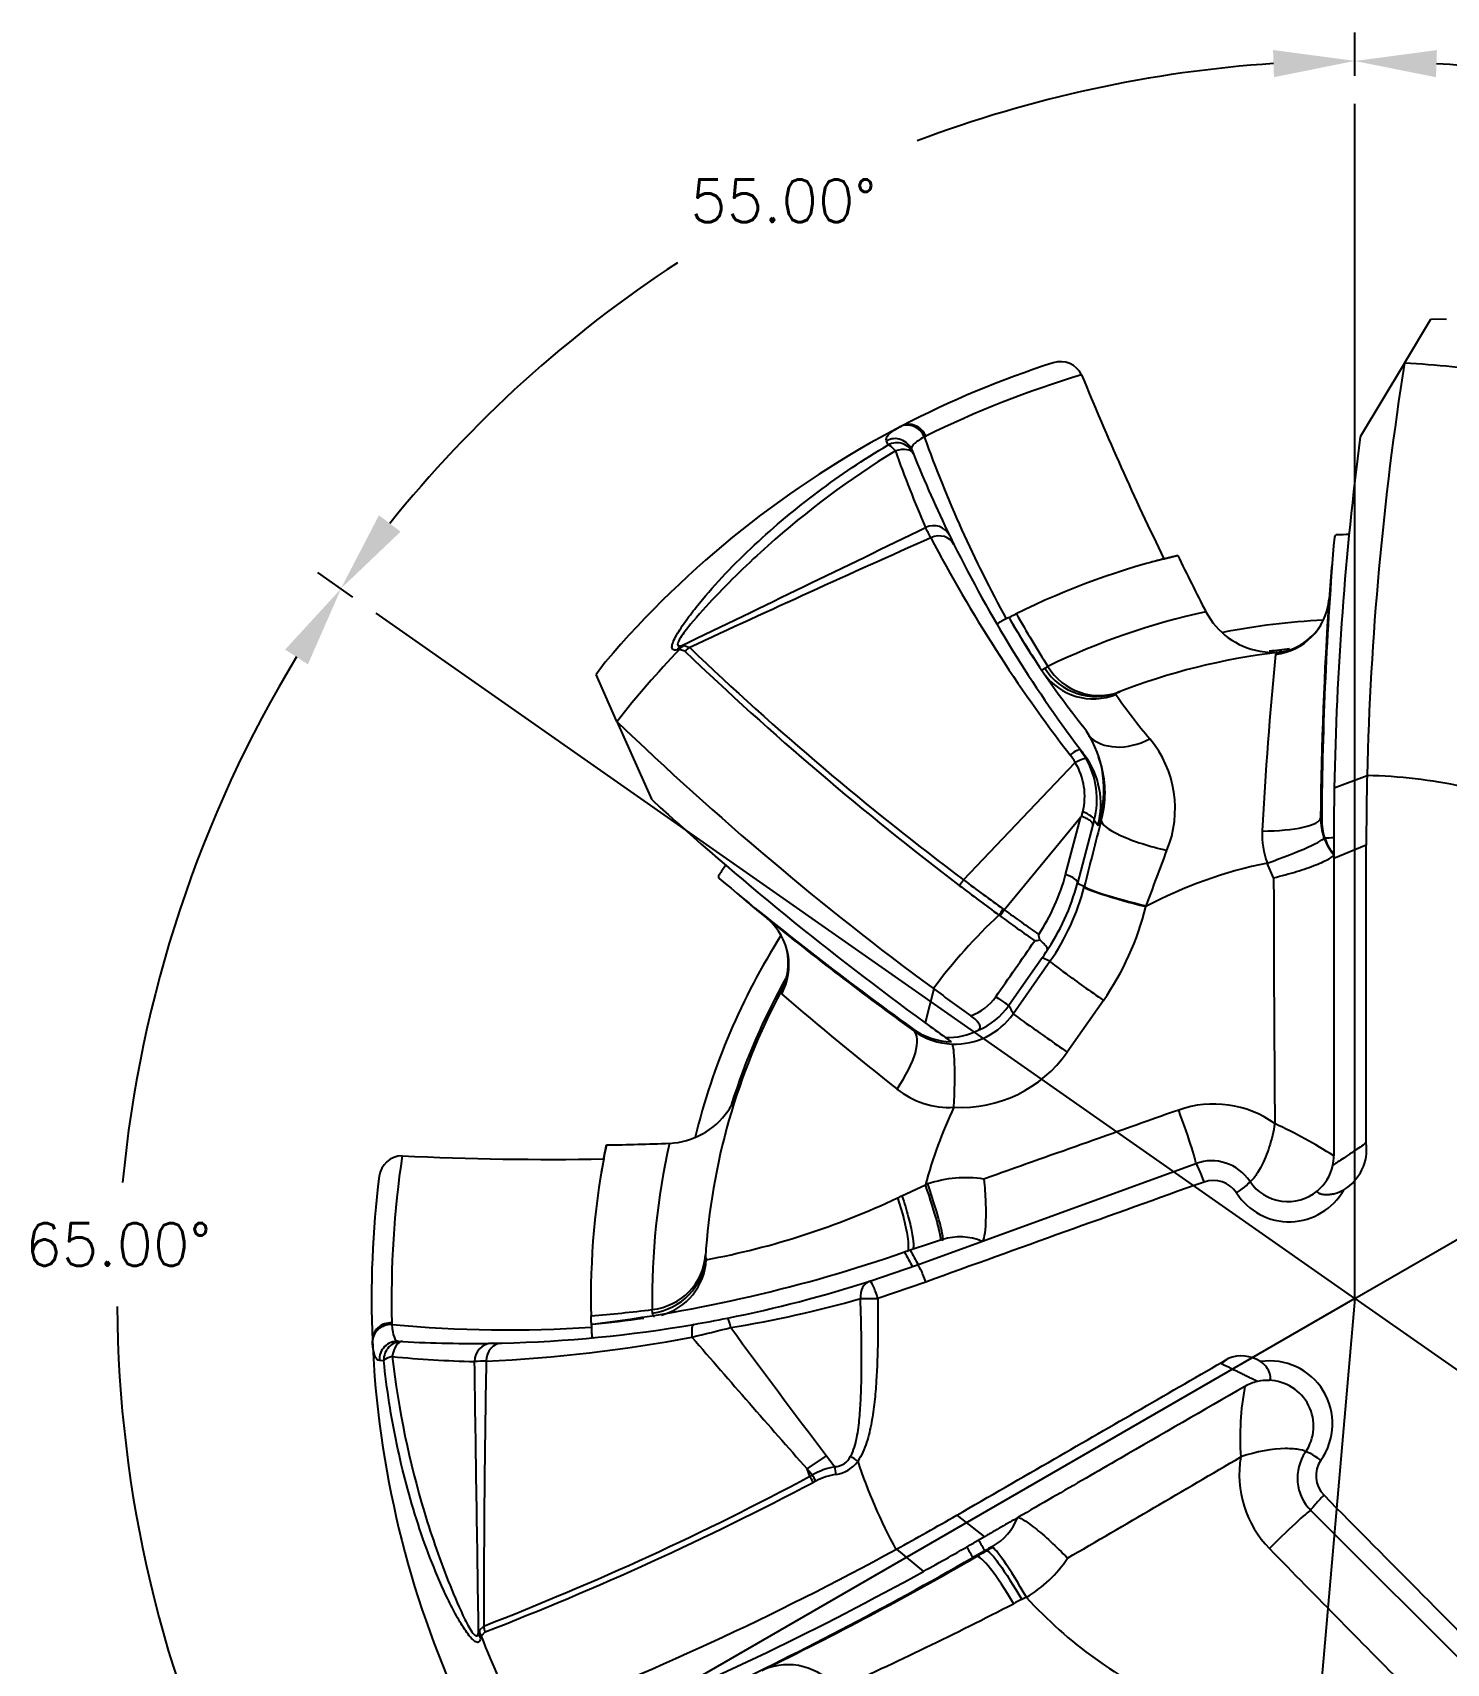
# Model space of a CAD drawing. Extents: x 72.5 to 140.5, y -17.7 to 26.
# Drawn here: x 132.066 to 135.188, y 11.675 to 15.277 of the extents above; entities that cross this region are included whole.
import ezdxf

# ---------------------------------------------------------------- set-up
doc = ezdxf.new("R2010")
doc.units = 0
doc.header["$MEASUREMENT"] = 0
doc.header["$PDMODE"] = 3
doc.layers.get('0').update_dxf_attribs({"linetype": 'CONTINUOUS'})
doc.layers.get('Defpoints').update_dxf_attribs({"color": 10, "linetype": 'CONTINUOUS'})
for name, color, linetype in [('Default', 7, 'CONTINUOUS'), ('Dims', 4, 'CONTINUOUS'), ('ODG-42643R1', 7, 'CONTINUOUS')]:
    doc.layers.add(name, color=color, linetype=linetype)
doc.styles.add('RomanS', font='romans')
doc.dimstyles.get("Standard").update_dxf_attribs({"dimtxt": 0.094, "dimasz": 0.18, "dimexe": 0.0625, "dimexo": 0.0625, "dimgap": 0.09, "dimtad": 0, "dimtih": 1, "dimtoh": 1, "dimdec": 4, "dimzin": 4, "dimdsep": 46, "dimtxsty": 'RomanS', "dimcen": 0.09, "dimazin": 1, "dimtfac": 1, "dimtdec": 4, "dimtofl": 0, "dimtmove": 0, "dimatfit": 1, "dimfxl": 1, "dimtolj": 1, "dimtzin": 0, "dimarcsym": 0})

# ---------------------------------------------------------------- blocks, each defined once
blk = doc.blocks.new('SE')
at = {"layer": 'ODG-42643R1', "color": 7, "linetype": 'Continuous'}
for p, q in [((8.3769, 8.0699), (8.4353, 8.1672)), ((8.4693, 8.1661), (8.4353, 8.1672)), ((8.3769, 8.0699), (8.2791, 7.907)), ((7.2624, 7.929), (7.2658, 7.9307)), ((7.2362, 7.8892), (7.2326, 7.8982)), ((7.3196, 7.9084), (7.3163, 7.9067)), ((7.2888, 7.8782), (7.2923, 7.8694)), ((7.516, 7.5145), (7.5197, 7.5163)), ((6.7754, 7.4372), (6.7703, 7.4364)), ((6.7877, 7.4335), (6.7754, 7.4372)), ((6.7807, 7.4458), (6.7858, 7.4463)), ((6.7858, 7.4463), (6.7984, 7.4415)), ((8.0921, 7.4265), (8.0965, 7.4309)), ((6.6119, 7.4093), (6.5914, 7.3821)), ((7.5824, 7.3961), (7.5892, 7.3998)), ((6.6377, 7.2784), (6.5914, 7.3821)), ((7.7433, 7.3422), (7.7396, 7.338)), ((6.6377, 7.2784), (6.715, 7.1049)), ((7.6602, 7.2171), (7.6738, 7.1963)), ((7.4028, 6.9285), (7.6498, 7.1875)), ((8.2941, 7.1579), (8.2217, 7.1306)), ((8.2941, 7.1579), (8.2941, 7.1588)), ((7.4927, 6.8624), (7.6623, 7.0675)), ((7.6285, 6.9404), (7.6623, 7.0675)), ((7.6641, 7.0686), (7.6645, 7.0702)), ((7.6645, 7.0702), (7.6666, 7.0784)), ((7.7, 7.0487), (7.705, 7.0678)), ((7.7072, 7.06), (7.705, 7.0678)), ((7.6888, 7.05), (7.6545, 6.921)), ((7.6914, 7.0601), (7.6888, 7.05)), ((8.2206, 6.9904), (8.2156, 6.9903)), ((8.2156, 6.9903), (8.2206, 6.9835)), ((8.2923, 7.0048), (8.2206, 6.9758)), ((8.2206, 7.0036), (8.2206, 6.9758)), ((8.0878, 6.9329), (8.0739, 6.9654)), ((8.2206, 6.9758), (8.2206, 6.3186)), ((7.6545, 6.921), (7.6698, 6.914)), ((7.6695, 6.9127), (7.6698, 6.914)), ((7.8063, 6.8708), (7.8058, 6.8693)), ((7.5768, 6.7563), (7.503, 6.6506)), ((7.5126, 6.6326), (7.5939, 6.7485)), ((7.5939, 6.7485), (7.5768, 6.7563)), ((7.0014, 6.6761), (7.0002, 6.6823)), ((7.3373, 6.6875), (7.3181, 6.6126)), ((7.3373, 6.6875), (7.3365, 6.6881)), ((7.7119, 6.6621), (7.632, 6.5475)), ((7.3767, 6.5704), (7.3629, 6.5803)), ((7.301, 6.0776), (7.9163, 6.3016)), ((7.267, 6.2303), (7.3191, 6.2548)), ((7.3191, 6.2548), (7.3239, 6.2565)), ((6.8328, 6.0943), (6.835, 6.0891)), ((7.1963, 6.0418), (7.301, 6.0776)), ((7.3199, 6.0398), (7.2138, 6.0037)), ((6.1406, 5.9495), (6.1407, 5.9458)), ((6.5806, 5.9612), (6.5805, 5.9652)), ((6.716, 5.9712), (6.7155, 5.979)), ((6.0978, 5.9065), (6.0976, 5.9102)), ((6.155, 5.9089), (6.1644, 5.9083)), ((6.1227, 5.8659), (6.113, 5.8664)), ((7.9729, 5.859), (7.9875, 5.8706)), ((7.0577, 5.6268), (7.1003, 5.6559)), ((7.0577, 5.6268), (7.0577, 5.6268)), ((7.0639, 5.6109), (7.0577, 5.6268)), ((7.1003, 5.6559), (7.1185, 5.6319)), ((7.0639, 5.6109), (7.0692, 5.6137)), ((7.0766, 5.6001), (7.0712, 5.5973)), ((7.388, 5.5246), (7.449, 5.477)), ((8.6089, 5.0965), (8.1701, 5.5353)), ((7.449, 5.477), (7.4249, 5.463)), ((7.2537, 5.4491), (7.2546, 5.4496)), ((7.2546, 5.4496), (7.3143, 5.4006)), ((7.4662, 5.453), (7.4663, 5.453)), ((7.5417, 5.3436), (7.5314, 5.3384)), ((7.5417, 5.3436), (7.5417, 5.3436)), ((6.3321, 5.2657), (6.3338, 5.2705)), ((6.3338, 5.2705), (6.3435, 5.2799)), ((6.3462, 5.2668), (6.3377, 5.2572)), ((6.3377, 5.2572), (6.3362, 5.2523))]:
    blk.add_line(p, q, dxfattribs=at)
for centre, radius, start, end in [((8.2675, 6.0036), 2.1719, 107.8649, 117.4651), ((7.6169, 8.0211), 0.0521, 25.8325, 107.4817), ((8.2675, 6.0036), 2.1277, 106.4837, 116.4573), ((13.8926, 10.5886), 6.7286, 202.2229, 206.01339), ((15.2047, 6.9903), 6.9127, 171.01519, 178.60293), ((8.2675, 6.0036), 2.0691, 81.1464, 86.9692), ((8.2675, 6.0036), 2.1719, 117.4651, 139.6668), ((9.9671, 8.8596), 2.8169, 199.7712, 208.7403), ((15.2206, 7.0036), 7, 172.58492, 178.96059), ((9.7413, 8.7599), 2.6411, 199.5509, 203.499), ((9.959, 8.9438), 2.875, 201.9433, 205.8889), ((20.1189, -21.1094), 31.5054, 113.94722, 115.01143), ((6.2023, 7.1218), 1.2609, 26.4792, 27.6467), ((10.1788, 9.1712), 3.2128, 207.5748, 217.7453), ((9.959, 8.9438), 2.875, 205.8889, 206.313), ((16.4716, 7.0035), 8.2778, 175.27248, 179.59242), ((8.2675, 6.0036), 1.6875, 90.4427, 91.3154), ((9.959, 8.9438), 2.875, 206.313, 216.9109), ((8.2675, 6.0036), 1.6875, 103.4132, 116.3726), ((14.2348, 10.7425), 7.073, 205.97066, 207.0989), ((8.2675, 6.0036), 1.6875, 104.4756, 105.5149), ((15.4149, 7.0048), 7.225, 175.05698, 175.6784), ((15.918, 7.0093), 7.7265, 175.99283, 179.5866), ((8.2675, 6.0036), 1.6875, 116.8997, 117.756), ((9.1694, 8.4696), 1.9241, 210.0725, 218.645), ((9.9826, 8.9766), 2.8821, 210.6938, 212.991), ((9.9842, 8.9072), 2.8299, 209.4391, 212.1867), ((8.2674, 6.0037), 1.5521, 102.2454, 115.9097), ((8.0878, 7.6003), 0.1696, 208.0829, 259.576), ((8.2675, 6.0036), 1.5, 92.6799, 101.2326), ((8.082, 7.5591), 0.1292, 276.8647, 332.0227), ((8.2675, 6.0036), 2.0691, 136.1464, 141.9692), ((11.6118, 12.4694), 6.9737, 226.23081, 232.78032), ((11.3214, 12.1574), 6.5343, 226.1963, 233.15246), ((8.2675, 6.0036), 1.4375, 96.8304, 111.3845), ((8.0866, 7.5955), 0.1646, 259.6769, 276.6287), ((16.1805, 6.6214), 8.1283, 174.31576, 177.07423), ((8.2675, 6.0036), 1.4421, 95.7508, 97.5416), ((8.1253, 7.2444), 0.1898, 95.806, 97.6748), ((8.7031, 7.9976), 1.1677, 214.3939, 220.4602), ((11.4383, 12.2522), 6.9127, 226.01519, 233.60293), ((7.481, 7.1287), 0.232, 344.7956, 36.902), ((9.959, 8.9438), 2.875, 216.9109, 217.2241), ((7.6278, 7.0854), 0.2425, 337.7502, 39.5905), ((7.512, 7.1067), 0.1597, 30.4053, 37.7474), ((7.5244, 7.1124), 0.1462, 346.5516, 30.918), ((7.5246, 7.0955), 0.1815, 345.0602, 36.9324), ((7.5137, 7.1063), 0.1837, 345.4183, 29.3423), ((7.4896, 7.121), 0.2259, 15.7775, 20.5389), ((7.6364, 7.1742), 0.0702, 16.5757, 17.166), ((7.4896, 7.121), 0.2259, 359.96, 15.3195), ((15.1581, 7.0038), 6.8657, 178.71397, 179.99137), ((8.2675, 6.0036), 1.1555, 78.1234, 88.6791), ((11.4365, 12.2729), 7, 227.58492, 233.96059), ((7.4896, 7.121), 0.2259, 344.3473, 359.96), ((15.2206, 7.0036), 7, 178.96059, 180), ((8.0954, 6.9785), 0.1295, 40.3954, 41.9751), ((8.3202, 7.0644), 0.1285, 179.7187, 199.4277), ((8.3198, 7.0608), 0.1258, 179.3022, 198.5623), ((28.811, 1.5842), 21.8027, 165.45436, 165.85034), ((10.1408, 8.8985), 3.0625, 216.8908, 217.1567), ((8.2306, 7.0265), 0.1681, 176.6506, 201.2825), ((-15.9375, 15.815), 25.3726, 339.35874, 339.6547), ((8.3175, 7.0634), 0.1257, 199.3888, 219.5172), ((8.3202, 7.0609), 0.1261, 198.5127, 213.9915), ((8.2675, 6.0036), 1.6875, 145.4427, 146.3154), ((8.2675, 6.0036), 0.9811, 101.3764, 118.0721), ((11.8658, 12.9321), 7.8124, 230.18578, 234.14641), ((11.1806, 11.9751), 6.304, 233.18278, 234.17225), ((7.1877, 7.0579), 0.4562, 326.7239, 345.0714), ((7.1757, 7.0476), 0.4953, 325.6727, 345.1834), ((84.7254, 7.0379), 76.6376, 180.078494, 180.484545), ((11.5469, 12.4327), 7.225, 230.06124, 230.67843), ((11.8003, 12.712), 7.2809, 232.7539, 233.61581), ((7.1827, 7.0373), 0.5025, 324.9156, 345.6368), ((8.2675, 6.0036), 1.1555, 132.8735, 143.6791), ((7.2434, 7.0236), 0.2942, 323.9556, 327.1467), ((7.1142, 6.344), 0.6254, 53.8288, 54.0649), ((7.2475, 7.0221), 0.2926, 323.7138, 326.9229), ((11.4978, 12.3536), 6.813, 233.89769, 234.69479), ((11.4384, 12.2829), 6.7045, 233.94814, 234.75154), ((7.1968, 7.0203), 0.6275, 325.1886, 346.0726), ((11.7035, 12.6827), 7.5177, 230.96256, 234.07985), ((8.2675, 6.0036), 1.5, 147.6915, 166.2639), ((6.8869, 6.7439), 0.1292, 331.8629, 13.3273), ((-76.8235, 65.5746), 102.8388, 325.055456, 325.139295), ((7.4451, 7.4427), 0.6592, 280.0685, 281.0437), ((7.3842, 6.7661), 0.1894, 8.9824, 12.6597), ((7.1654, 7.0361), 0.4976, 325.7777, 327.4409), ((8.2675, 6.0036), 1.4421, 150.4679, 162.6609), ((8.2675, 6.0036), 1.4375, 151.8304, 176.3845), ((7.1696, 6.5989), 0.1898, 150.806, 152.6749), ((11.9708, 12.4462), 7.615, 229.26318, 231.74656), ((11.4238, 12.2542), 6.9057, 233.71749, 234.55738), ((7.3806, 6.7357), 0.1143, 289.8051, 325.0478), ((7.384, 6.7224), 0.1569, 267.6695, 325.0575), ((7.3757, 6.7397), 0.1554, 292.674, 325.0112), ((7.3812, 6.7257), 0.1554, 233.9982, 268.3207), ((7.3487, 6.6313), 0.0666, 207.9907, 213.4474), ((7.3838, 6.7217), 0.1562, 234.5062, 267.721), ((11.4365, 12.2729), 7, 233.96059, 234.41289), ((7.3701, 6.7199), 0.1398, 267.0537, 297.9501), ((7.3967, 6.7132), 0.2877, 267.0392, 324.8475), ((6.7483, 6.5125), 0.1646, 324.6769, 341.6287), ((7.3725, 6.613), 0.1874, 231.5612, 272.861), ((6.7445, 6.5156), 0.1696, 273.0829, 324.576), ((8.2675, 6.0036), 0.9811, 154.5099, 165.1675), ((102.3214, -260.2669), 282.9158, 109.50085, 109.593266), ((7.9555, 6.2011), 0.232, 54.4262, 109.4773), ((7.6319, 5.3993), 1.0915, 57.3665, 65.1592), ((6.4945, 13.4146), 7.073, 270.97066, 272.0989), ((8.2674, 6.0036), 1.5521, 167.2454, 180.9097), ((8.1889, 6.3331), 0.1043, 301.1167, 7.6896), ((6.1641, 6.2666), 0.0521, 90.8325, 172.4817), ((8.2675, 6.0036), 2.1277, 171.4837, 181.4573), ((6.4893, 13.0394), 6.7286, 267.2229, 271.01339), ((8.2675, 6.0036), 1.6875, 169.4756, 170.5149), ((7.9509, 6.2065), 0.1012, 33.6322, 110), ((8.1194, 6.3186), 0.1012, 347.8707, 360), ((8.2675, 6.0036), 2.1719, 172.8649, 182.4651), ((7.4078, 6.0094), 0.2609, 81.1154, 108.7516), ((8.1194, 6.3186), 0.1012, 310.2504, 347.8707), ((58.3411, -134.8222), 149.8175, 109.661101, 109.910744), ((7.9546, 6.2028), 0.0615, 33.6698, 109.4398), ((8.1222, 6.3113), 0.1382, 212.5708, 330.7746), ((8.1194, 6.3186), 0.1012, 213.6322, 310.2504), ((6.5187, 7.7876), 1.7276, 280.5486, 295.3107), ((5.3094, 10.4152), 4.6201, 294.9366, 295.0693), ((14.5504, -16.0652), 23.3352, 107.95485, 108.14), ((7.3954, 6.015), 0.1246, 66.9824, 107.9736), ((6.1825, 9.2483), 3.3259, 276.9314, 289.1366), ((8.343, 2.8671), 3.4113, 108.0649, 108.2848), ((6.3177, 8.7792), 2.875, 281.309, 287.7956), ((6.4993, 8.3532), 2.4452, 279.1755, 286.0559), ((6.3974, 8.751), 2.8169, 264.7712, 273.7403), ((6.3177, 8.7792), 2.875, 271.313, 279.8098), ((6.3612, 8.7879), 2.8311, 274.4417, 277.188), ((8.2675, 6.0036), 1.6875, 181.7862, 182.1578), ((8.2675, 6.0036), 1.6875, 181.9001, 182.756), ((6.2977, 8.8153), 2.8829, 275.6959, 277.9654), ((6.3177, 8.7792), 2.875, 279.8098, 281.309), ((8.2675, 6.0036), 2.1719, 182.4651, 204.6668), ((6.2048, 9.0706), 3.2088, 272.5715, 280.7462), ((8.2327, 6.0022), 1.6527, 182.1515, 182.7623), ((3.2679, 20.4704), 14.9756, 283.65458, 283.99359), ((36.1077, 31.2667), 38.7467, 220.85999, 221.43208), ((21.0361, 16.2611), 17.5122, 216.11511, 217.27137), ((6.3923, 8.5043), 2.6411, 264.5509, 268.499), ((6.3177, 8.7792), 2.875, 266.9433, 270.8889), ((6.3177, 8.7792), 2.875, 270.8889, 271.313), ((8.0172, 5.8004), 0.0762, 56.6955, 112.9572), ((6.3813, 4.6046), 1.2609, 91.4792, 92.6467), ((37.8497, 5.2862), 31.5062, 178.94724, 180.01142), ((8.0792, 5.7269), 0.1387, 324.6309, 98.3357), ((8.6341, 5.6957), 0.6203, 169.4652, 183.8919), ((8.0749, 5.7215), 0.1012, 102.8471, 120), ((8.0748, 5.7216), 0.101, 88.3727, 102.8591), ((8.0749, 5.7215), 0.1012, 325.4825, 88.3847), ((8.2416, 5.6068), 0.1012, 145.4825, 225), ((14.7285, 12.4317), 10.2542, 221.57662, 221.6739), ((7.1515, 5.4666), 0.1685, 101.2804, 119.1971), ((7.117, 5.6724), 0.0405, 272.0888, 334.266), ((7.1109, 5.6849), 0.0712, 278.4787, 325.1638), ((8.2675, 6.0036), 1.1555, 198.1234, 208.6791), ((-25.9853, 63.3871), 67.0015, 300.115621, 300.494776), ((8.2446, 5.6139), 0.2327, 170.1768, 224.4384), ((8.2431, 5.6118), 0.0616, 145.6523, 224.4488), ((3.9809, 11.3721), 6.5343, 291.1963, 298.15245), ((3.8209, 11.7672), 6.9737, 291.23081, 297.78031), ((7.1418, 5.4736), 0.1424, 98.2708, 117.2758), ((113.6462, 109.8164), 148.279, 224.672276, 224.911386), ((3.956, 11.471), 6.8657, 298.71397, 299.99137), ((7.4051, 5.5651), 0.1257, 299.3549, 338.5524), ((3.9429, 11.5214), 6.9163, 291.01717, 298.60095), ((3.9249, 11.5252), 7, 298.96059, 300), ((13.6371, -5.5046), 12.5777, 119.46606, 119.60491), ((17.4576, -12.0627), 20.165, 119.74271, 119.81507), ((12.7007, -3.8569), 10.6825, 119.33795, 119.44074), ((7.4549, 5.4765), 0.0307, 260.8864, 267.7278), ((14.7339, -7.2878), 14.6678, 119.70172, 119.75824), ((7.5635, 5.4396), 0.0981, 170.6246, 172.1239), ((152.6833, 147.4917), 202.6972, 224.487486, 224.614024), ((3.223, 12.7606), 8.4478, 295.30218, 299.8172), ((3.4903, 12.2827), 7.9025, 296.02395, 299.91656), ((7.3976, 5.5519), 0.1235, 282.0835, 285.9404), ((7.4101, 5.5729), 0.2644, 299.8637, 327.2529), ((3.9249, 11.5252), 7, 292.58492, 298.96059), ((9.8804, 0.6809), 5.2163, 116.7645, 116.9871), ((8.2675, 6.0036), 0.9811, 222.2852, 246.1318), ((3.6131, 12.8943), 8.5113, 294.3539, 297.27356), ((8.2675, 6.0036), 2.0691, 201.1464, 206.9692)]:
    blk.add_arc(centre, radius, start, end, dxfattribs=at)
for centre, major_axis, ratio, start_param, end_param in [((7.2809, 7.8935), (0.019, -0.0352), 0.941457, 1.442068, 3.127047), ((7.2842, 7.8952), (0.0184, -0.0355), 0.941657, 1.454953, 3.141593), ((7.2516, 7.8633), (0.0372, 0.0148), 0.993843, 0, 1.690311), ((7.2552, 7.8545), (0.0371, 0.0149), 0.9893, 0, 1.687058), ((7.2552, 7.8545), (-0.0205, 0.0343), 0.255198, 5.234466, 6.132746), ((7.2552, 7.8545), (-0.0371, -0.0149), 0.532332, 3.141593, 4.570972), ((7.3365, 7.671), (-0.036, -0.0175), 0.994923, 3.141593, 4.708914), ((7.346, 7.6516), (0.0359, 0.0177), 0.892237, 0, 1.549551), ((8.0758, 7.5594), (-0.1345, 0.0117), 0.991875, 1.778762, 3.117512), ((8.0758, 7.5594), (-0.1345, 0.0117), 0.991875, 3.117512, 3.1532), ((6.7979, 7.41), (-0.0087, 0.039), 0.869412, 0.260597, 0.65413), ((6.8029, 7.4108), (-0.0027, 0.0399), 0.90262, 0.415034, 0.788201), ((6.8147, 7.4074), (0.0277, 0.0289), 0.938734, 1.229451, 1.566247), ((8.0804, 7.565), (0.0161, -0.134), 0.994183, 0, 0.028802), ((7.6941, 7.4679), (-0.0492, 0.1257), 0.982908, 1.765516, 3.141593), ((7.6995, 7.47), (-0.0488, 0.1259), 0.966926, 1.76169, 3.141593), ((7.6901, 7.4629), (-0.1183, -0.0651), 0.994964, 0.120704, 1.445374), ((7.7795, 7.336), (0.1076, 0.0815), 0.743493, 3.248588, 4.488678), ((7.6282, 7.1931), (0.032, 0.024), 0.082073, 0, 1.188967), ((7.6389, 7.1767), (0.0349, 0.0196), 0.110189, 0.007489, 1.192306), ((7.6527, 7.0697), (0.0387, -0.0102), 0.311337, 0.045917, 1.286373), ((8.0567, 7.0668), (0.135, -0.0012), 0.225934, 4.759287, 6.265825), ((7.838, 7.0274), (-0.1307, 0.0339), 0.219269, 0.044722, 1.736375), ((8.0716, 6.977), (-0.1273, -0.0448), 0.086311, 1.558647, 3.13217), ((7.3935, 6.9162), (0.024, 0.032), 0.002597, 4.711958, 5.108019), ((7.6158, 6.9306), (0.0387, -0.0103), 0.327423, 0.04618, 1.323365), ((7.8002, 6.8797), (-0.1308, 0.0334), 0.064485, 0.043747, 1.629585), ((7.8007, 6.8814), (-0.1309, 0.033), 0.066258, 0.043729, 1.630723), ((6.8831, 6.739), (-0.0868, -0.1034), 0.991875, 3.121029, 3.153209), ((6.8831, 6.739), (-0.0868, -0.1034), 0.991875, 1.77877, 3.121029), ((7.7044, 6.6711), (-0.1105, 0.0775), 0.022331, 0.043644, 1.655164), ((6.8812, 6.746), (-0.119, 0.0637), 0.994183, 3.141593, 3.169589), ((7.4702, 6.6736), (0.0328, -0.0229), 0.011634, 4.842774, 6.239549), ((7.6231, 6.5552), (-0.1106, 0.0775), 0.008445, 0.043635, 1.657654), ((7.2132, 6.4858), (0.0794, 0.1092), 0.343258, 4.781676, 6.265613), ((7.3713, 6.4309), (0.0059, 0.1349), 0.080293, 4.678373, 6.243732), ((7.8701, 6.4284), (-0.0462, 0.1269), 0.034286, 3.141593, 4.632127), ((8.2675, 6.0026), (-1.1428, 1.2425), 0.999375, 0.624654, 0.850817), ((7.93, 6.264), (0.0137, -0.0376), 0.070274, 1.460305, 3.141593), ((7.3077, 6.2578), (-0.0442, 0.1276), 0.072398, 3.240131, 4.663717), ((7.3126, 6.2595), (-0.0442, 0.1276), 0.072257, 3.130641, 4.663508), ((8.0018, 6.2404), (-0.0333, -0.0222), 0.126348, 1.603828, 3.141593), ((6.6985, 6.1086), (0.1347, -0.009), 0.966926, 4.903283, 6.283185), ((6.6981, 6.1028), (0.1347, -0.0085), 0.982904, 4.907114, 6.283185), ((6.7009, 6.0971), (0.0089, -0.1347), 0.994966, 0.197458, 1.445684), ((7.3147, 6.04), (0.0137, -0.0376), 0.121008, 1.521484, 3.141593), ((7.2086, 6.0037), (0.0122, -0.0381), 0.813392, 3.141593, 4.46634), ((7.2086, 6.0037), (0.0122, -0.0381), 0.124377, 1.530885, 3.141593), ((7.2086, 6.0037), (-0.04, -0.0004), 0.001352, 0.599459, 1.701689), ((6.1376, 5.9119), (-0.04, -0.0017), 0.941657, 4.596546, 6.283185), ((6.1377, 5.9082), (-0.0399, -0.0023), 0.941457, 4.583661, 6.26864), ((6.8143, 5.9069), (0.0068, -0.0394), 0.241336, 3.141593, 4.382336), ((6.8893, 5.9208), (0.0078, -0.0392), 0.097148, 2.039922, 3.141593), ((6.1527, 5.8689), (-0.0023, -0.0399), 0.993843, 3.141593, 4.831903), ((6.1622, 5.8684), (-0.0021, -0.0399), 0.9893, 3.141593, 4.82865), ((6.1622, 5.8684), (-0.0021, -0.0399), 0.532332, 3.141593, 4.570972), ((6.1622, 5.8684), (-0.0398, -0.0041), 0.255198, 5.234466, 6.132746), ((6.3629, 5.8646), (0.0006, -0.04), 0.994923, 3.141593, 4.708914), ((6.3845, 5.865), (0.0009, -0.04), 0.892237, 3.141593, 4.691144), ((8.1912, 5.6415), (0.033, -0.0227), 0.120634, 1.62103, 3.141593), ((7.1189, 5.6136), (-0.0059, 0.0396), 0.064425, 4.724121, 5.182841), ((7.1643, 5.6426), (0.0328, -0.0229), 0.104514, 1.492094, 1.978301), ((7.0711, 5.5972), (0.0189, -0.0353), 0.002596, 1.570365, 1.966426), ((7.0762, 5.6), (0.0189, -0.0352), 0.009645, 1.569177, 1.966396), ((8.1983, 5.5635), (0.0283, 0.0283), 0.077289, 1.465101, 3.141593), ((8.0746, 5.4398), (0.0955, 0.0955), 0.038484, 0, 1.492459), ((7.533, 5.3356), (-0.0669, 0.1173), 0.085077, 4.731382, 6.268092), ((7.533, 5.3357), (-0.0669, 0.1173), 0.085076, 4.731385, 6.268096), ((7.4984, 5.3159), (-0.0671, 0.1171), 0.145295, 4.743272, 6.266635), ((6.3718, 5.2661), (-0.0391, 0.0086), 0.869412, 0.260597, 0.65413), ((6.3732, 5.2709), (-0.0373, 0.0144), 0.90262, 0.415035, 0.788201), ((6.3813, 5.2802), (-0.0145, 0.0373), 0.938734, 1.229453, 1.566249), ((7.016, 5.0597), (0.0571, -0.1223), 0.991875, 1.77877, 3.121029)]:
    blk.add_ellipse(centre, major_axis=major_axis, ratio=ratio, start_param=start_param, end_param=end_param, dxfattribs=at)
for points, knots in [([(7.2326, 7.8982), (7.231, 7.9022), (7.2327, 7.9068), (7.2424, 7.9168), (7.2501, 7.9222), (7.2608, 7.9281)], [0, 0, 0, 0, 0.5, 0.5, 0.976386, 0.976386, 0.976386, 0.976386]), ([(7.3163, 7.9067), (7.3056, 7.901), (7.298, 7.8957), (7.2889, 7.8862), (7.2873, 7.8819), (7.2888, 7.8782)], [0, 0, 0, 0, 0.5, 0.5, 1, 1, 1, 1]), ([(6.7703, 7.4364), (6.7663, 7.4355), (6.7632, 7.4356), (6.7593, 7.4385), (6.7587, 7.4413), (6.7603, 7.4523), (6.7654, 7.4625), (6.7778, 7.4836), (6.7854, 7.4947), (6.8016, 7.5169), (6.8103, 7.528), (6.8555, 7.5835), (6.8975, 7.6272), (6.9858, 7.7097), (7.0326, 7.7487), (7.1307, 7.8223), (7.1822, 7.8569), (7.2362, 7.8892)], [0, 0, 0, 0, 0.03125, 0.03125, 0.0625, 0.0625, 0.125, 0.125, 0.1875, 0.1875, 0.25, 0.25, 0.5, 0.5, 0.75, 0.75, 1, 1, 1, 1]), ([(7.2525, 7.8761), (7.1504, 7.8137), (7.0568, 7.7434), (6.9276, 7.6279), (6.8861, 7.5876), (6.8288, 7.5263), (6.8102, 7.5056), (6.7861, 7.4754), (6.7785, 7.4652), (6.7719, 7.4525), (6.7707, 7.4487), (6.7728, 7.4446), (6.7763, 7.4446), (6.7807, 7.4458)], [0, 0, 0, 0, 0.5, 0.5, 0.75, 0.75, 0.875, 0.875, 0.9375, 0.9375, 0.96875, 0.96875, 1, 1, 1, 1]), ([(6.7807, 7.4458), (6.8705, 7.4893), (6.9603, 7.5328), (7.1398, 7.6198), (7.2296, 7.6633), (7.3193, 7.7069)], [0, 0, 0, 0, 0.5, 0.5, 1, 1, 1, 1]), ([(7.5043, 7.5054), (7.5036, 7.5073), (7.5047, 7.5089), (7.5096, 7.5114), (7.5124, 7.5128), (7.516, 7.5145)], [0, 0, 0, 0, 0.5, 0.5, 0.8755686, 0.8755686, 0.8755686, 0.8755686]), ([(7.6623, 7.0675), (7.6625, 7.0677), (7.6626, 7.0679), (7.6628, 7.0681), (7.663, 7.0682), (7.6632, 7.0684), (7.6634, 7.0685), (7.6635, 7.0686), (7.6636, 7.0686), (7.6637, 7.0686), (7.6638, 7.0686), (7.6638, 7.0687), (7.6639, 7.0686), (7.664, 7.0686), (7.664, 7.0686), (7.6641, 7.0686)], [0, 0, 0, 0, 0.329823, 0.329823, 0.329823, 0.677614, 0.677614, 0.677614, 0.816128, 0.816128, 0.816128, 0.932111, 0.932111, 0.932111, 1, 1, 1, 1]), ([(7.6888, 7.05), (7.6889, 7.0513), (7.6884, 7.0528), (7.6863, 7.056), (7.6846, 7.0576), (7.6802, 7.0609), (7.6775, 7.0625), (7.6713, 7.0657), (7.6678, 7.0672), (7.6641, 7.0686)], [0, 0, 0, 0, 0.25, 0.25, 0.5, 0.5, 0.75, 0.75, 1, 1, 1, 1]), ([(8.2922, 6.3471), (8.2923, 6.4432), (8.2923, 6.5393), (8.2923, 6.6354), (8.2923, 6.6969), (8.2923, 6.7585), (8.2923, 6.8201), (8.2923, 6.8817), (8.2923, 6.9432), (8.2923, 7.0048)], [0, 0, 0, 0, 0.438316, 0.438316, 0.438316, 0.719158, 0.719158, 0.719158, 1, 1, 1, 1]), ([(8.0878, 6.9329), (8.105, 6.9371), (8.1226, 6.9419), (8.1542, 6.9516), (8.1689, 6.9567), (8.1934, 6.9664), (8.2034, 6.971), (8.217, 6.9786), (8.2206, 6.9815), (8.2206, 6.9831)], [0, 0, 0, 0, 0.25, 0.25, 0.5, 0.5, 0.75, 0.75, 1, 1, 1, 1]), ([(7.4906, 6.864), (7.4913, 6.8635), (7.492, 6.8629), (7.4927, 6.8624), (7.4927, 6.8624), (7.4927, 6.8624), (7.4927, 6.8624)], [0, 0, 0, 0, 0.999557, 0.999557, 0.999557, 1, 1, 1, 1]), ([(7.5714, 6.7957), (7.5743, 6.7932), (7.5769, 6.7908), (7.5815, 6.7862), (7.5835, 6.784), (7.5856, 6.7809), (7.5862, 6.7799), (7.5871, 6.7779), (7.5874, 6.777), (7.5876, 6.775), (7.5875, 6.7739), (7.5868, 6.7721), (7.5865, 6.7714), (7.5857, 6.7699), (7.5853, 6.7691), (7.5847, 6.7683)], [0, 0, 0, 0, 0.25, 0.25, 0.5, 0.5, 0.625, 0.625, 0.75, 0.75, 0.875, 0.875, 0.9375, 0.9375, 1, 1, 1, 1]), ([(7.503, 6.6506), (7.5033, 6.65), (7.5037, 6.6493), (7.5041, 6.6486), (7.5053, 6.6464), (7.5065, 6.6441), (7.5076, 6.6419), (7.5082, 6.6407), (7.5088, 6.6396), (7.5094, 6.6385), (7.51, 6.6373), (7.5106, 6.6362), (7.5112, 6.635), (7.5116, 6.6342), (7.5121, 6.6334), (7.5126, 6.6326)], [0, 0, 0, 0, 0.113912, 0.113912, 0.113912, 0.485591, 0.485591, 0.485591, 0.671431, 0.671431, 0.671431, 0.85948, 0.85948, 0.85948, 1, 1, 1, 1]), ([(7.4356, 6.5964), (7.4367, 6.597), (7.4376, 6.5977), (7.4389, 6.5994), (7.4394, 6.6004), (7.4398, 6.6026), (7.4398, 6.6039), (7.4391, 6.6066), (7.4386, 6.6081), (7.4369, 6.6111), (7.4359, 6.6127), (7.4334, 6.6159), (7.4319, 6.6175), (7.427, 6.6223), (7.4233, 6.6253), (7.4193, 6.6282)], [0, 0, 0, 0, 0.125, 0.125, 0.25, 0.25, 0.375, 0.375, 0.5, 0.5, 0.625, 0.625, 0.75, 0.75, 1, 1, 1, 1]), ([(8.0905, 6.3898), (8.0875, 6.3719), (8.0834, 6.3545), (8.0733, 6.3225), (8.0673, 6.3081), (8.0553, 6.2848), (8.0492, 6.2757), (8.0398, 6.2641), (8.0364, 6.2616), (8.0353, 6.2624)], [0, 0, 0, 0, 0.25, 0.25, 0.5, 0.5, 0.75, 0.75, 1, 1, 1, 1]), ([(8.2922, 6.3471), (8.2832, 6.341), (8.2741, 6.3349), (8.2651, 6.3288), (8.2587, 6.3245), (8.2523, 6.3202), (8.246, 6.3159), (8.2414, 6.3129), (8.2369, 6.3098), (8.2323, 6.3067), (8.229, 6.3045), (8.2256, 6.3022), (8.2223, 6.3), (8.221, 6.2991), (8.2196, 6.2982), (8.2183, 6.2973)], [0, 0, 0, 0, 0.367963, 0.367963, 0.367963, 0.625901, 0.625901, 0.625901, 0.810755, 0.810755, 0.810755, 0.946743, 0.946743, 0.946743, 1, 1, 1, 1]), ([(7.4481, 6.2672), (7.4498, 6.2499), (7.451, 6.2323), (7.4522, 6.2003), (7.4522, 6.1853), (7.4506, 6.1472), (7.4474, 6.1309), (7.4445, 6.1298)], [0, 0, 0, 0, 0.25, 0.25, 0.5, 0.5, 1, 1, 1, 1]), ([(8.1848, 6.2414), (8.184, 6.2407), (8.1838, 6.2399), (8.1847, 6.2382), (8.1858, 6.2373), (8.1893, 6.2355), (8.1916, 6.2348), (8.1969, 6.2336), (8.1999, 6.2332), (8.2063, 6.233), (8.2096, 6.2332), (8.2164, 6.234), (8.2198, 6.2347), (8.2299, 6.2374), (8.2366, 6.2402), (8.2428, 6.2438)], [0, 0, 0, 0, 0.125, 0.125, 0.25, 0.25, 0.375, 0.375, 0.5, 0.5, 0.625, 0.625, 0.75, 0.75, 1, 1, 1, 1]), ([(7.2573, 6.2258), (7.2678, 6.1942), (7.2757, 6.163), (7.2817, 6.1235), (7.2816, 6.1115), (7.2788, 6.1064)], [0, 0, 0, 0, 0.5, 0.5, 0.8864541, 0.8864541, 0.8864541, 0.8864541]), ([(7.267, 6.2303), (7.2723, 6.2144), (7.2771, 6.1986), (7.2849, 6.1695), (7.2879, 6.1561), (7.2917, 6.1337), (7.2925, 6.1246), (7.2921, 6.1157), (7.2918, 6.1135), (7.2912, 6.1119)], [0, 0, 0, 0, 0.25, 0.25, 0.5, 0.5, 0.75, 0.75, 0.8560264, 0.8560264, 0.8560264, 0.8560264]), ([(7.1535, 5.6548), (7.1571, 5.6613), (7.1597, 5.6681), (7.1641, 5.6819), (7.1658, 5.689), (7.1687, 5.7034), (7.1699, 5.7106), (7.1718, 5.7251), (7.1726, 5.7324), (7.1747, 5.7542), (7.1756, 5.7688), (7.1769, 5.798), (7.1773, 5.8126), (7.178, 5.8565), (7.1779, 5.8859), (7.1771, 5.9446), (7.1764, 5.974), (7.1755, 6.0034)], [0, 0, 0, 0, 0.0625, 0.0625, 0.125, 0.125, 0.1875, 0.1875, 0.25, 0.25, 0.375, 0.375, 0.5, 0.5, 0.75, 0.75, 1, 1, 1, 1]), ([(7.2138, 6.0037), (7.2141, 5.9732), (7.2141, 5.9426), (7.2132, 5.8816), (7.2122, 5.851), (7.2092, 5.8055), (7.208, 5.7903), (7.2046, 5.7601), (7.2026, 5.745), (7.1985, 5.7225), (7.1969, 5.7151), (7.1933, 5.7002), (7.1913, 5.6927), (7.1865, 5.6782), (7.1838, 5.6711), (7.1774, 5.6573), (7.1737, 5.6506), (7.1693, 5.6442)], [0, 0, 0, 0, 0.25, 0.25, 0.5, 0.5, 0.625, 0.625, 0.75, 0.75, 0.8125, 0.8125, 0.875, 0.875, 0.9375, 0.9375, 1, 1, 1, 1]), ([(6.1407, 5.9458), (6.1414, 5.9337), (6.1429, 5.9247), (6.1477, 5.9123), (6.1509, 5.9091), (6.155, 5.9089)], [0, 0, 0, 0, 0.5, 0.5, 1, 1, 1, 1]), ([(6.5838, 5.9466), (6.5819, 5.9468), (6.5809, 5.9485), (6.5807, 5.954), (6.5806, 5.9572), (6.5805, 5.9611)], [0, 0, 0, 0, 0.5, 0.5, 0.8775592, 0.8775592, 0.8775592, 0.8775592]), ([(6.113, 5.8664), (6.1087, 5.8666), (6.1053, 5.8702), (6.1003, 5.8832), (6.0987, 5.8924), (6.0979, 5.9046)], [0, 0, 0, 0, 0.5, 0.5, 0.976386, 0.976386, 0.976386, 0.976386]), ([(6.1415, 5.8751), (6.1549, 5.7562), (6.1791, 5.6417), (6.2291, 5.4757), (6.2481, 5.4211), (6.2795, 5.3433), (6.2904, 5.3177), (6.3076, 5.2831), (6.3136, 5.2719), (6.3223, 5.2606), (6.3252, 5.2578), (6.3299, 5.258), (6.3313, 5.2611), (6.3321, 5.2657)], [0, 0, 0, 0, 0.5, 0.5, 0.75, 0.75, 0.875, 0.875, 0.9375, 0.9375, 0.96875, 0.96875, 1, 1, 1, 1]), ([(6.3362, 5.2523), (6.3353, 5.2483), (6.3339, 5.2455), (6.3296, 5.2432), (6.3269, 5.2439), (6.3176, 5.2499), (6.3105, 5.2589), (6.2967, 5.279), (6.2897, 5.2906), (6.2765, 5.3147), (6.2701, 5.3272), (6.239, 5.3917), (6.217, 5.4482), (6.1796, 5.5631), (6.164, 5.6219), (6.1388, 5.742), (6.1292, 5.8032), (6.1227, 5.8659)], [0, 0, 0, 0, 0.03125, 0.03125, 0.0625, 0.0625, 0.125, 0.125, 0.1875, 0.1875, 0.25, 0.25, 0.5, 0.5, 0.75, 0.75, 1, 1, 1, 1]), ([(6.3321, 5.2657), (6.3306, 5.3654), (6.3291, 5.4652), (6.3261, 5.6646), (6.3246, 5.7644), (6.3231, 5.8641)], [0, 0, 0, 0, 0.5, 0.5, 1, 1, 1, 1]), ([(7.388, 5.5246), (7.46, 5.5662), (7.5319, 5.6077), (7.6039, 5.6492), (7.6678, 5.6861), (7.7317, 5.723), (7.7957, 5.7599), (7.8596, 5.7968), (7.9235, 5.8337), (7.9875, 5.8706)], [0, 0, 0, 0, 0.360166, 0.360166, 0.360166, 0.680083, 0.680083, 0.680083, 1, 1, 1, 1]), ([(8.0524, 5.8201), (8.0524, 5.8201), (8.0523, 5.8201), (8.0523, 5.8201), (8.0523, 5.8201), (8.0523, 5.8201), (8.0523, 5.8201), (8.0523, 5.8201), (8.0523, 5.8202), (8.0523, 5.8202), (8.0523, 5.8202), (8.0523, 5.8202), (8.0523, 5.8202), (8.0523, 5.8202), (8.0523, 5.8202), (8.0523, 5.8202), (8.0523, 5.8202), (8.0523, 5.8202), (8.0523, 5.8202), (8.0523, 5.8202), (8.0523, 5.8202), (8.0523, 5.8202), (8.0522, 5.8202), (8.0522, 5.8202), (8.0522, 5.8202), (8.0522, 5.8202), (8.0522, 5.8202), (8.0522, 5.8202), (8.0522, 5.8202), (8.0522, 5.8202), (8.0521, 5.8202), (8.0521, 5.8203), (8.0521, 5.8203), (8.0521, 5.8203), (8.052, 5.8203), (8.052, 5.8203), (8.052, 5.8203), (8.052, 5.8203), (8.0519, 5.8203), (8.0519, 5.8204), (8.0518, 5.8204), (8.0518, 5.8204), (8.0518, 5.8204), (8.0517, 5.8205), (8.0516, 5.8205), (8.0516, 5.8205), (8.0515, 5.8205), (8.0514, 5.8206), (8.0514, 5.8206), (8.0513, 5.8207), (8.0512, 5.8207), (8.0511, 5.8208), (8.051, 5.8208), (8.0509, 5.8209), (8.0507, 5.8209), (8.0506, 5.821), (8.0504, 5.8211), (8.0503, 5.8212), (8.0501, 5.8212), (8.0499, 5.8213), (8.0497, 5.8214), (8.0494, 5.8216), (8.0492, 5.8217), (8.0489, 5.8218), (8.0486, 5.822), (8.0483, 5.8221), (8.048, 5.8223), (8.0476, 5.8225), (8.0471, 5.8227), (8.0467, 5.8229), (8.0462, 5.8232), (8.0457, 5.8234), (8.0451, 5.8237), (8.0444, 5.824), (8.0437, 5.8244), (8.0431, 5.8247), (8.0422, 5.8251), (8.0413, 5.8256), (8.0404, 5.826), (8.0392, 5.8266), (8.0381, 5.8271), (8.0369, 5.8277), (8.0354, 5.8284), (8.0339, 5.8292), (8.0324, 5.8299), (8.0304, 5.8309), (8.0284, 5.8319), (8.0264, 5.8329), (8.0237, 5.8341), (8.0211, 5.8354), (8.0185, 5.8367), (8.0149, 5.8385), (8.0114, 5.8402), (8.0078, 5.8419), (8.003, 5.8443), (7.9982, 5.8467), (7.9933, 5.849), (7.9865, 5.8523), (7.9797, 5.8557), (7.9729, 5.859)], [0, 0, 0, 0, 0.00035, 0.00035, 0.00035, 0.000398, 0.000398, 0.000398, 0.000509, 0.000509, 0.000509, 0.000651, 0.000651, 0.000651, 0.000833, 0.000833, 0.000833, 0.001065, 0.001065, 0.001065, 0.001363, 0.001363, 0.001363, 0.001743, 0.001743, 0.001743, 0.00223, 0.00223, 0.00223, 0.002853, 0.002853, 0.002853, 0.003649, 0.003649, 0.003649, 0.004669, 0.004669, 0.004669, 0.005974, 0.005974, 0.005974, 0.007644, 0.007644, 0.007644, 0.009782, 0.009782, 0.009782, 0.012519, 0.012519, 0.012519, 0.016024, 0.016024, 0.016024, 0.020516, 0.020516, 0.020516, 0.026273, 0.026273, 0.026273, 0.033656, 0.033656, 0.033656, 0.043133, 0.043133, 0.043133, 0.055307, 0.055307, 0.055307, 0.070968, 0.070968, 0.070968, 0.091146, 0.091146, 0.091146, 0.117198, 0.117198, 0.117198, 0.150929, 0.150929, 0.150929, 0.194759, 0.194759, 0.194759, 0.251987, 0.251987, 0.251987, 0.327193, 0.327193, 0.327193, 0.4269, 0.4269, 0.4269, 0.560721, 0.560721, 0.560721, 0.743529, 0.743529, 0.743529, 1, 1, 1, 1]), ([(8.0777, 5.8226), (8.0784, 5.8226), (8.079, 5.8229), (8.0801, 5.8242), (8.0805, 5.8253), (8.081, 5.8279), (8.081, 5.8295), (8.0807, 5.8333), (8.0803, 5.8354), (8.0782, 5.8422), (8.0756, 5.8473), (8.0703, 5.8542), (8.0683, 5.8564), (8.0639, 5.8605), (8.0616, 5.8624), (8.059, 5.8641)], [0, 0, 0, 0, 0.125, 0.125, 0.25, 0.25, 0.375, 0.375, 0.5, 0.5, 0.75, 0.75, 0.875, 0.875, 1, 1, 1, 1]), ([(8.0243, 5.8091), (7.9323, 5.756), (7.8405, 5.703), (7.6987, 5.6212), (7.6488, 5.5923), (7.5738, 5.5491), (7.5489, 5.5346), (7.5114, 5.513), (7.4989, 5.5058), (7.4802, 5.495), (7.4739, 5.4914), (7.4646, 5.486), (7.4614, 5.4842), (7.4552, 5.4806), (7.4521, 5.4788), (7.449, 5.477)], [0, 0, 0, 0, 0.478937, 0.478937, 0.739469, 0.739469, 0.869734, 0.869734, 0.934867, 0.934867, 0.967434, 0.967434, 0.983717, 0.983717, 1, 1, 1, 1]), ([(8.1584, 5.6645), (8.1585, 5.6659), (8.1542, 5.6677), (8.1383, 5.6708), (8.127, 5.6719), (8.0859, 5.6714), (8.0502, 5.6653), (8.0153, 5.6536)], [0, 0, 0, 0, 0.25, 0.25, 0.5, 0.5, 1, 1, 1, 1]), ([(7.5224, 5.5194), (7.5238, 5.5202), (7.5282, 5.5185), (7.5415, 5.5106), (7.5506, 5.5043), (7.5712, 5.488), (7.583, 5.4779), (7.6073, 5.4554), (7.6202, 5.4427), (7.6325, 5.4299)], [0, 0, 0, 0, 0.25, 0.25, 0.5, 0.5, 0.75, 0.75, 1, 1, 1, 1]), ([(7.4537, 5.4458), (7.4554, 5.4465), (7.4588, 5.4443), (7.4684, 5.4343), (7.4746, 5.4266), (7.496, 5.397), (7.5143, 5.3682), (7.5314, 5.3384)], [0, 0, 0, 0, 0.25, 0.25, 0.5, 0.5, 1, 1, 1, 1])]:
    blk.add_open_spline(points, degree=3, knots=knots, dxfattribs=at)
for points in [[(7.2608, 7.9281), (7.2614, 7.9284), (7.2619, 7.9287), (7.2624, 7.929)], [(8.2287, 7.6907), (8.2247, 7.6906), (8.2224, 7.689), (8.222, 7.6857)], [(7.4816, 7.497), (7.4781, 7.495), (7.4772, 7.4925), (7.479, 7.4895)], [(7.5775, 7.3886), (7.5762, 7.391), (7.5778, 7.3935), (7.5824, 7.3961)], [(8.2206, 7.0209), (8.2139, 7.0208), (8.2072, 7.0208), (8.2006, 7.0208)], [(6.8633, 6.9396), (6.861, 6.9362), (6.8611, 6.9334), (6.8635, 6.9312)], [(7.2728, 6.1061), (7.2785, 6.0953), (7.2842, 6.0845), (7.29, 6.0736)], [(7.2852, 6.1102), (7.291, 6.0995), (7.2967, 6.0888), (7.3025, 6.0782)], [(6.7207, 5.9636), (6.7179, 5.9634), (6.7164, 5.966), (6.716, 5.9712)], [(6.5819, 5.9225), (6.5822, 5.9185), (6.5841, 5.9166), (6.5876, 5.9169)], [(6.0979, 5.9046), (6.0979, 5.9052), (6.0978, 5.9058), (6.0978, 5.9065)], [(7.41, 5.4545), (7.4145, 5.4467), (7.419, 5.4389), (7.4235, 5.4311)], [(7.4364, 5.4697), (7.4409, 5.4618), (7.4455, 5.454), (7.45, 5.4462)]]:
    blk.add_open_spline(points, degree=3, dxfattribs=at)
for points in [[(7.8456, 7.6376), (7.8557, 7.6402), (7.8659, 7.6427), (7.876, 7.6451)], [(6.6084, 6.3119), (6.6103, 6.3221), (6.6123, 6.3324), (6.6144, 6.3426)]]:
    blk.add_rational_spline(points, [0.998632021978, 0.998603411061, 0.998603411061, 0.998632021978], degree=3, dxfattribs=at)
blk = doc.blocks.new('*D168')
at = {"layer": 'Defpoints', "color": 0, "transparency": 16777216}
for p in [(134.9859, 15.1197), (134.1259, 15.0761), (132.8242, 13.9944), (134.9859, 12.4808), (134.9859, 12.4808)]:
    blk.add_point(p, dxfattribs=at)
at = {"layer": 'Dims', "color": 0, "lineweight": -2, "transparency": 16777216}
for p, q in [((134.9859, 15.1822), (134.9859, 15.2773)), ((132.773, 14.0303), (132.6951, 14.0848))]:
    blk.add_line(p, q, dxfattribs=at)
for start, end in [(93.7729, 110.7027), (123.1856, 141.2271)]:
    blk.add_arc((134.9859, 12.4808), 2.734, start, end, dxfattribs=at)
at = {"layer": 'Dims', "color": 0, "transparency": 16777216}
for points in [[(134.805, 15.2389), (134.807, 15.1789), (134.9859, 15.2148)], [(132.8783, 14.1749), (132.8304, 14.2109), (132.7463, 14.049)]]:
    blk.add_solid(points, dxfattribs=at)
at = {"layer": 'Dims', "color": 0, "transparency": 16777216, "insert": (133.7235, 14.9059), "char_height": 0.094, "attachment_point": 5, "style": 'RomanS'}
blk.add_mtext('\\A1;55.00°', dxfattribs=at)
blk = doc.blocks.new('*D169')
at = {"layer": 'Defpoints', "color": 0, "transparency": 16777216}
for p in [(132.8242, 13.9944), (132.326, 13.1112), (134.9859, 12.4808), (134.9859, 12.4808), (132.7005, 11.1614)]:
    blk.add_point(p, dxfattribs=at)
at = {"layer": 'Dims', "color": 0, "lineweight": -2, "transparency": 16777216}
for p, q in [((132.773, 14.0303), (132.6955, 14.0846)), ((132.6464, 11.1301), (132.5644, 11.0828))]:
    blk.add_line(p, q, dxfattribs=at)
for start, end in [(148.7735, 174.6213), (180.3723, 206.2265)]:
    blk.add_arc((134.9859, 12.4808), 2.7336, start, end, dxfattribs=at)
at = {"layer": 'Dims', "color": 0, "transparency": 16777216}
for points in [[(132.6232, 13.9143), (132.6735, 13.8816), (132.7467, 14.0487)], [(132.5602, 11.2869), (132.5073, 11.2587), (132.6185, 11.114)]]:
    blk.add_solid(points, dxfattribs=at)
at = {"layer": 'Dims', "color": 0, "transparency": 16777216, "insert": (132.2549, 12.6001), "char_height": 0.094, "attachment_point": 5, "style": 'RomanS'}
blk.add_mtext('\\A1;65.00°', dxfattribs=at)
blk = doc.blocks.new('*D170')
at = {"layer": 'Defpoints', "color": 0, "transparency": 16777216}
for p in [(134.9859, 12.4808), (134.9859, 12.4808), (132.7005, 11.1614), (133.1691, 10.4393), (134.7559, 9.852)]:
    blk.add_point(p, dxfattribs=at)
at = {"layer": 'Dims', "color": 0, "lineweight": -2, "transparency": 16777216}
for p, q in [((132.6464, 11.1301), (132.565, 11.0831)), ((134.7505, 9.7897), (134.7423, 9.6961))]:
    blk.add_line(p, q, dxfattribs=at)
for start, end in [(213.7744, 232.4914), (243.3191, 261.2256)]:
    blk.add_arc((134.9859, 12.4808), 2.7329, start, end, dxfattribs=at)
at = {"layer": 'Dims', "color": 0, "transparency": 16777216}
for points in [[(132.6888, 10.9457), (132.7397, 10.9774), (132.6191, 11.1144)], [(134.5726, 9.8097), (134.5654, 9.7501), (134.7477, 9.7583)]]:
    blk.add_solid(points, dxfattribs=at)
at = {"layer": 'Dims', "color": 0, "transparency": 16777216, "insert": (133.5175, 10.1759), "char_height": 0.094, "attachment_point": 5, "style": 'RomanS'}
blk.add_mtext('\\A1;55.00°', dxfattribs=at)
blk = doc.blocks.new('*D171')
at = {"layer": 'Defpoints', "color": 0, "transparency": 16777216}
for p in [(134.9859, 12.4808), (134.9859, 12.4808), (137.1475, 10.9672), (134.7559, 9.852), (135.6929, 9.8421)]:
    blk.add_point(p, dxfattribs=at)
at = {"layer": 'Dims', "color": 0, "lineweight": -2, "transparency": 16777216}
for p, q in [((137.1987, 10.9314), (137.2748, 10.8781)), ((134.7505, 9.7897), (134.7424, 9.6972))]:
    blk.add_line(p, q, dxfattribs=at)
for start, end in [(301.1122, 321.224), (268.776, 288.3679)]:
    blk.add_arc((134.9859, 12.4808), 2.7318, start, end, dxfattribs=at)
at = {"layer": 'Dims', "color": 0, "transparency": 16777216}
for points in [[(137.0916, 10.788), (137.1396, 10.7519), (137.2236, 10.9139)], [(134.9259, 9.7197), (134.9292, 9.7796), (134.7478, 9.7594)]]:
    blk.add_solid(points, dxfattribs=at)
at = {"layer": 'Dims', "color": 0, "transparency": 16777216, "insert": (136.1404, 10.005), "char_height": 0.094, "attachment_point": 5, "style": 'RomanS'}
blk.add_mtext('\\A1;60.00°', dxfattribs=at)
blk = doc.blocks.new('*D172')
at = {"layer": 'Defpoints', "color": 0, "transparency": 16777216}
for p in [(137.2712, 13.8003), (134.9859, 12.4808), (134.9859, 12.4808), (137.644, 11.8508), (137.1475, 10.9672)]:
    blk.add_point(p, dxfattribs=at)
at = {"layer": 'Dims', "color": 0, "lineweight": -2, "transparency": 16777216}
for p, q in [((137.3253, 13.8315), (137.4058, 13.8779)), ((137.1987, 10.9314), (137.2748, 10.8781))]:
    blk.add_line(p, q, dxfattribs=at)
for start, end in [(0.3742, 26.224), (328.776, 354.6195)]:
    blk.add_arc((134.9859, 12.4808), 2.7318, start, end, dxfattribs=at)
at = {"layer": 'Dims', "color": 0, "transparency": 16777216}
for points in [[(137.41, 13.6738), (137.4629, 13.7021), (137.3516, 13.8467)], [(137.347, 11.0483), (137.2968, 11.0811), (137.2236, 10.914)]]:
    blk.add_solid(points, dxfattribs=at)
at = {"layer": 'Dims', "color": 0, "transparency": 16777216, "insert": (137.715, 12.3617), "char_height": 0.094, "attachment_point": 5, "style": 'RomanS'}
blk.add_mtext('\\A1;65.00°', dxfattribs=at)
blk = doc.blocks.new('*D173')
at = {"layer": 'Defpoints', "color": 0, "transparency": 16777216}
for p in [(134.9859, 15.1197), (136.7431, 14.575), (137.2712, 13.8003), (134.9859, 12.4808), (134.9859, 12.4808)]:
    blk.add_point(p, dxfattribs=at)
at = {"layer": 'Dims', "color": 0, "lineweight": -2, "transparency": 16777216}
for p, q in [((134.9859, 15.1822), (134.9859, 15.2771)), ((137.3253, 13.8315), (137.4075, 13.879))]:
    blk.add_line(p, q, dxfattribs=at)
for start, end in [(66.3681, 86.2268), (33.7732, 54.6776)]:
    blk.add_arc((134.9859, 12.4808), 2.7338, start, end, dxfattribs=at)
at = {"layer": 'Dims', "color": 0, "transparency": 16777216}
for points in [[(135.1648, 15.1787), (135.1668, 15.2387), (134.9859, 15.2146)], [(137.2838, 14.0164), (137.2328, 13.9847), (137.3534, 13.8477)]]:
    blk.add_solid(points, dxfattribs=at)
at = {"layer": 'Dims', "color": 0, "transparency": 16777216, "insert": (136.3528, 14.8484), "char_height": 0.094, "attachment_point": 5, "style": 'RomanS'}
blk.add_mtext('\\A1;60.00°', dxfattribs=at)

msp = doc.modelspace()

# ---------------------------------------------------------------- linework, layer by layer
at = {"color": 5}
for p, q in [((134.9859, 12.48083), (134.9859, 15.11972)), ((134.98586, 12.48082), (132.8242, 13.99443)), ((134.98586, 12.48082), (137.27121, 13.80027)), ((134.9859, 12.48083), (132.70051, 11.16136)), ((134.9859, 12.48083), (134.7559, 9.85196)), ((134.98586, 12.48082), (137.14751, 10.96721))]:
    msp.add_line(p, q, dxfattribs=at)

# ---------------------------------------------------------------- block references
at = {"layer": 'Default'}
msp.add_blockref('SE', (126.71843, 6.47719), dxfattribs=at)

# ---------------------------------------------------------------- dimensions: what is measured, and where the dimension line sits
at = {"layer": 'Dims'}
for base, line1, line2, picture, middle in [((134.12592, 15.07605), ((134.98586, 12.48082), (132.8242, 13.99443)), ((134.9859, 12.48083), (134.9859, 15.11972)), '*D168', (133.72346, 14.90591)), ((136.74313, 14.57503), ((134.9859, 12.48083), (134.9859, 15.11972)), ((134.98586, 12.48082), (137.27121, 13.80027)), '*D173', (136.35278, 14.84835)), ((132.326, 13.11121), ((134.9859, 12.48083), (132.70051, 11.16136)), ((134.98586, 12.48082), (132.8242, 13.99443)), '*D169', (132.25492, 12.60005)), ((137.64398, 11.85084), ((134.98586, 12.48082), (137.27121, 13.80027)), ((134.98586, 12.48082), (137.14751, 10.96721)), '*D172', (137.71501, 12.36166)), ((133.16908, 10.43929), ((134.9859, 12.48083), (134.7559, 9.85196)), ((134.9859, 12.48083), (132.70051, 11.16136)), '*D170', (133.51751, 10.17593)), ((135.69293, 9.8421), ((134.98586, 12.48082), (137.14751, 10.96721)), ((134.9859, 12.48083), (134.7559, 9.85196)), '*D171', (136.14039, 10.00497))]:
    dim = msp.add_angular_dim_2l(base=base, line1=line1, line2=line2, dimstyle='Standard', dxfattribs=at)
    dim.commit()
    dim.dimension.update_dxf_attribs({"geometry": picture, "text_midpoint": middle})

doc.saveas('drawing.dxf')
